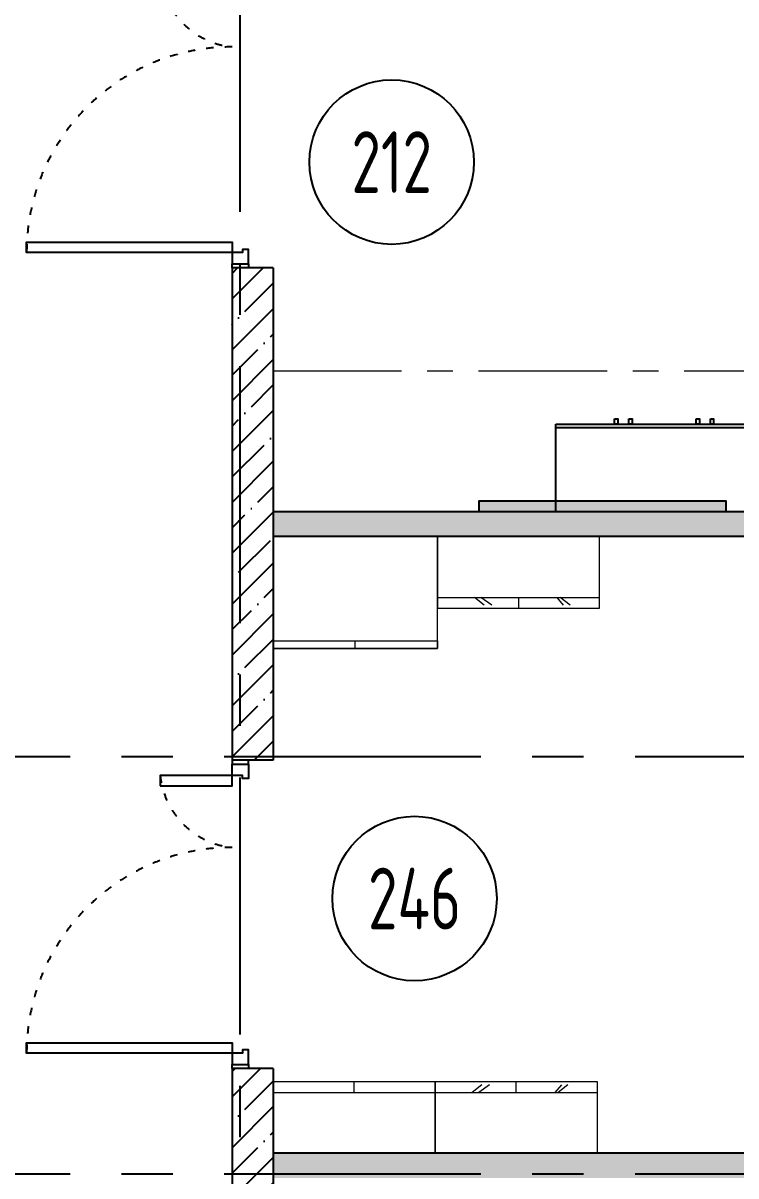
# Model space of a CAD drawing. Header units: millimetres. Extents: x -9318 to 9016603, y 0 to 838141.
# Drawn here: x 118290 to 121760, y 281113 to 286720 of the extents above; entities that cross this region are included whole.
import ezdxf
from ezdxf import colors
from ezdxf.entities.mleader import LeaderData, LeaderLine
from ezdxf.enums import TextEntityAlignment as Align
from ezdxf.math import Vec2, Vec3

# ---------------------------------------------------------------- set-up
doc = ezdxf.new("R2010")
doc.units = ezdxf.units.MM
for name, pattern in [('ACAD_ISO03W100', [30, 12, -18]), ('CENTER', [2, 1.25, -0.25, 0.25, -0.25]), ('осевая', [2, 1.25, -0.25, 0.25, -0.25])]:
    doc.linetypes.add(name, pattern=pattern)
doc.layers.add('АР_Номер помещения', color=1, linetype='Continuous', lineweight=25)
doc.layers.add('ТХ_мебель передв', color=250, linetype='Continuous', lineweight=13)
doc.styles.add('ISOCPEUR', font='isocpeur.ttf', dxfattribs={"width": 0.7})

# ---------------------------------------------------------------- blocks, each defined once
blk = doc.blocks.new('Полуторная_на лестницу')
at = {"color": 8}
for points in [[(75, 80), (75, 1080), (124.9, 1080), (124.9, 80)], [(1375.1, 430), (1375.1, 80), (1425, 80), (1425, 430)]]:
    blk.add_lwpolyline(points, close=True, dxfattribs=at)
for points in [[(0, 0), (0, 80), (20, 80), (20, 0), (0, 0)], [(20, 80), (20, 0), (90, 0), (90, 30), (75, 30), (75, 80), (20, 80)], [(1480, 80), (1480, 0), (1410, 0), (1410, 30), (1425, 30), (1425, 80), (1480, 80)], [(1500, 0), (1500, 80), (1480, 80), (1480, 0), (1500, 0)]]:
    blk.add_lwpolyline(points, dxfattribs=at)
at = {"color": 8, "linetype": 'ACAD_ISO03W100', "ltscale": 3}
for centre, radius, start, end in [((75, 80), 1000, 0, 90), ((1465.4, 39.6), 392.5, 95.9075, 174.0925)]:
    blk.add_arc(centre, radius, start, end, dxfattribs=at)
blk = doc.blocks.new('*U1147')
at = {"layer": 'АР_Номер помещения', "color": 8}
blk.add_circle((-14926.5, 6448.8), 400, dxfattribs=at)
at = {"color": 8, "style": 'ISOCPEUR', "width": 0.7, "flags": 1}
blk.add_attdef('КАТЕГОРИЯ', (-499.2, -2092.2), '', height=250, dxfattribs=at)
at = {"layer": 'АР_Номер помещения', "color": 8, "style": 'ISOCPEUR', "width": 0.7}
blk.add_attdef('НОМЕР_ПОМЕЩЕНИЯ', text='', height=300, dxfattribs=at).set_placement((-14926.5, 6448.8), align=Align.MIDDLE_CENTER)
blk = doc.blocks.new('_DotSmall')
at = {"color": 8, "linetype": 'ByBlock', "const_width": 0.5}
blk.add_lwpolyline([(-0.0625, 0, 1), (0.0625, 0, 1)], format="xyb", close=True, dxfattribs=at)
blk = doc.blocks.new('*U774')
at = {"layer": 'АР_Номер помещения', "color": 8}
blk.add_circle((-14572.4, 1450), 400, dxfattribs=at)
at = {"color": 8, "style": 'ISOCPEUR', "width": 0.7, "flags": 1}
blk.add_attdef('КАТЕГОРИЯ', (-499.2, -2092.2), '', height=250, dxfattribs=at)
at = {"layer": 'АР_Номер помещения', "color": 8, "style": 'ISOCPEUR', "width": 0.7}
blk.add_attdef('НОМЕР_ПОМЕЩЕНИЯ', text='', height=300, dxfattribs=at).set_placement((-14572.4, 1450), align=Align.MIDDLE_CENTER)
blk = doc.blocks.new('тумба под доской')
at = {"color": 8}
for points in [[(-1450.6, -426.2), (0, -426.2), (0, 0), (-1450.6, 0)], [(-1164.7, -452.7), (-1148.9, -452.7), (-1148.9, -426.2), (-1164.7, -426.2)], [(-1095.9, -452.7), (-1080, -452.7), (-1080, -426.2), (-1095.9, -426.2)], [(-767.7, -452.7), (-751.8, -452.7), (-751.8, -426.2), (-767.7, -426.2)], [(-698.8, -452.7), (-683, -452.7), (-683, -426.2), (-698.8, -426.2)], [(-360, -452.7), (-344.1, -452.7), (-344.1, -426.2), (-360, -426.2)], [(-291.2, -452.7), (-275.3, -452.7), (-275.3, -426.2), (-291.2, -426.2)]]:
    blk.add_lwpolyline(points, close=True, dxfattribs=at)
blk.add_lwpolyline([(-1450.6, -410.3), (0, -410.3)], dxfattribs=at)
blk = doc.blocks.new('Шкаф для одежды комбинированный')
at = {"layer": 'ТХ_мебель передв', "color": 8}
for points in [[(207619.3, -154206.5), (207619.3, -153407), (207074, -153407), (207074, -154206.5)], [(207074, -154206.5), (207074, -153407), (207111.1, -153407), (207111.1, -154206.5)]]:
    blk.add_lwpolyline(points, close=True, dxfattribs=at)
blk.add_lwpolyline([(207074, -153806.7), (207111.1, -153806.7)], dxfattribs=at)
blk = doc.blocks.new('Шкаф канцелярский со стеклом')
at = {"layer": 'ТХ_мебель передв', "color": 8}
blk.add_lwpolyline([(202579.9, -153285.1), (202579.9, -152496.3), (202929.4, -152496.3), (202929.4, -153285.1)], close=True, dxfattribs=at)
for points in [[(202876.4, -152496.3), (202876.4, -153285.1)], [(202913.5, -152723.9), (202876.4, -152676.3)], [(202913.5, -152761), (202876.4, -152708)], [(202876.4, -152890.7), (202929.4, -152890.7)], [(202913.5, -153110.4), (202876.4, -153078.6)], [(202913.5, -153142.2), (202876.4, -153094.5)]]:
    blk.add_lwpolyline(points, dxfattribs=at)
blk = doc.blocks.new('Шкаф канцелярский закрытый')
at = {"layer": 'ТХ_мебель передв', "color": 8}
blk.add_lwpolyline([(207495.5, -155297.4), (207495.5, -154508.5), (207146, -154508.5), (207146, -155297.4)], close=True, dxfattribs=at)
for points in [[(207199, -154508.5), (207199, -155297.4)], [(207199, -154902.9), (207146, -154902.9)]]:
    blk.add_lwpolyline(points, dxfattribs=at)

msp = doc.modelspace()

# ---------------------------------------------------------------- hatches: boundary and pattern name
at = {"ltscale": 100}
h = msp.add_hatch(dxfattribs=at)
h.set_pattern_fill('ANSI35', color=256, scale=700)
h.set_pattern_definition([(45, (-894245.71, 381064.34), (-123.743687, 123.743687), []), (45, (-894121.97, 381064.34), (-123.743687, 123.743687), [218.75, -43.75, 0, -43.75])])
h.paths.add_polyline_path([(119507.1, 285529.44), (119307.1, 285529.44), (119307.1, 283135.79), (119507.1, 283135.79)])
h = msp.add_hatch(color=256)
h.dxf.hatch_style = 1
h.paths.add_polyline_path([(121709.72, 284343.38), (121709.72, 284396.32), (120509.72, 284396.32), (120509.72, 284343.38)])
h = msp.add_hatch(dxfattribs=at)
h.set_pattern_fill('AR-CONC', color=256, scale=30)
h.set_pattern_definition([(50, (140697.8, 219527.27), (215.17805, -18.82564), [22.5, -247.5]), (355, (140697.8, 219527.27), (-41.6254, 225.65764), [18, -198]), (100.45144, (140715.72, 219525.7), (173.55265, 206.832), [19.12206, -210.3426]), (46.1842, (140697.8, 219587.27), (320.1724, -49.6558), [33.75, -371.25]), (96.63564, (140724.47, 219583.14), (280.3986, 292.2356), [28.6831, -315.5141]), (351.18416, (140697.8, 219587.27), (280.3986, 292.2356), [27, -297]), (21, (140727.8, 219572.27), (179.0721, -120.78567), [22.5, -247.5]), (326, (140727.8, 219572.27), (72.9946, 217.545), [18, -198]), (71.45144, (140742.72, 219562.2), (252.0667, 96.75935), [19.12206, -210.3426]), (37.5, (140697.79, 219527.274), (3.64796, 99.86816), [0, -195.6, 0, -201, 0, -198.75]), (7.5, (140697.79, 219527.27), (78.92086, 118.32351), [0, -114.6, 0, -191.1, 0, -75.75]), (327.5, (140630.89, 219527.274), (160.14673, -6.76646), [0, -75, 0, -234, 0, -310.5]), (317.5, (140600.9, 219527.27), (174.95585, 30.0315), [0, -97.5, 0, -155.4, 0, -220.5])])
h.paths.add_polyline_path([(119506.74, 284342.96), (125797.1, 284342.96), (125797.1, 284222.96), (119507.45, 284222.96)])
h = msp.add_hatch(dxfattribs=at)
h.set_pattern_fill('ANSI35', color=256, scale=700)
h.set_pattern_definition([(45, (-894245.71, 375450.68), (-123.743687, 123.743687), []), (45, (-894121.97, 375450.68), (-123.743687, 123.743687), [218.75, -43.75, 0, -43.75])])
h.paths.add_polyline_path([(119507.1, 281635.79), (119307.1, 281635.79), (119307.1, 279912.68), (119507.1, 279912.68)])
h = msp.add_hatch(dxfattribs=at)
h.set_pattern_fill('AR-CONC', color=256, scale=30)
h.set_pattern_definition([(50, (140697.8, 216407.27), (215.17805, -18.82564), [22.5, -247.5]), (355, (140697.8, 216407.27), (-41.6254, 225.65764), [18, -198]), (100.45144, (140715.72, 216405.7), (173.55265, 206.832), [19.12206, -210.3426]), (46.1842, (140697.8, 216467.27), (320.1724, -49.6558), [33.75, -371.25]), (96.63564, (140724.47, 216463.14), (280.3986, 292.2356), [28.6831, -315.5141]), (351.18416, (140697.8, 216467.27), (280.3986, 292.2356), [27, -297]), (21, (140727.8, 216452.27), (179.0721, -120.78567), [22.5, -247.5]), (326, (140727.8, 216452.27), (72.9946, 217.545), [18, -198]), (71.45144, (140742.72, 216442.2), (252.0667, 96.75935), [19.12206, -210.3426]), (37.5, (140697.79, 216407.274), (3.64796, 99.86816), [0, -195.6, 0, -201, 0, -198.75]), (7.5, (140697.79, 216407.27), (78.92086, 118.32351), [0, -114.6, 0, -191.1, 0, -75.75]), (327.5, (140630.89, 216407.274), (160.14673, -6.76646), [0, -75, 0, -234, 0, -310.5]), (317.5, (140600.9, 216407.27), (174.95585, 30.0315), [0, -97.5, 0, -155.4, 0, -220.5])])
h.paths.add_polyline_path([(119506.74, 281222.96), (125697.1, 281222.96), (125697.1, 281102.96), (119507.45, 281102.96)])

# ---------------------------------------------------------------- linework, layer by layer
at = {"linetype": 'CENTER', "ltscale": 1000}
for p, q in [((119347.1, 269801.69), (119347.1, 304109.16)), ((51268.34, 283152.96), (134865.51, 283152.96)), ((51268.34, 281122.96), (134865.51, 281122.96))]:
    msp.add_line(p, q, dxfattribs=at)
at = {"ltscale": 100}
for p, q in [((119307.1, 285529.44), (119307.1, 283135.79)), ((119507.1, 285529.44), (119307.1, 285529.44)), ((119507.1, 285529.44), (119507.1, 283135.79)), ((119507.1, 283135.79), (119307.1, 283135.79)), ((119307.1, 281635.79), (119307.1, 279912.68)), ((119507.1, 281635.79), (119307.1, 281635.79)), ((119507.1, 281635.79), (119507.1, 279912.68))]:
    msp.add_line(p, q, dxfattribs=at)
at = {"linetype": 'осевая', "lineweight": 0, "ltscale": 500}
msp.add_line((119507.1, 285029.44), (125707.1, 285029.44), dxfattribs=at)
msp.add_lwpolyline([(120509.72, 284343.38), (120509.72, 284396.32), (121709.72, 284396.32), (121709.72, 284343.38)], close=True)
at = {"ltscale": 100}
for points in [[(125797.1, 284342.96), (119507.1, 284342.96)], [(125797.1, 284222.96), (119507.1, 284222.96)], [(125697.1, 281222.96), (119507.1, 281222.96)]]:
    msp.add_lwpolyline(points, dxfattribs=at)

# ---------------------------------------------------------------- block references
for name, p, rotation in [('Полуторная_на лестницу', (119387.1, 285529.44), 90.00000000000001), ('Шкаф для одежды комбинированный', (-33899.93, 76604.07), 90), ('Полуторная_на лестницу', (119387.1, 281635.79), 90.00000000000001), ('Шкаф канцелярский со стеклом', (-32200.33, 78643.02), 90)]:
    msp.add_blockref(name, p, dxfattribs=dict(rotation=rotation))
ref = msp.add_blockref('*U1147', (135010.53, 279595.32))
ref.add_attrib('НОМЕР_ПОМЕЩЕНИЯ', '212', dxfattribs={"layer": 'АР_Номер помещения', "color": 8, "height": 300, "style": 'ISOCPEUR', "width": 0.7}).set_placement((120084.05, 286044.13), align=Align.MIDDLE_CENTER)
at = {"xscale": -1}
for name, p, rotation in [('тумба под доской', (122333.85, 284343.39), 180), ('Шкаф канцелярский со стеклом', (-32189.75, 486803.32), 90), ('Шкаф канцелярский закрытый', (-35001.42, 488718.42), 90)]:
    msp.add_blockref(name, p, dxfattribs=dict(at, rotation=rotation))
ref = msp.add_blockref('*U774', (134767.79, 281012.15))
ref.add_attrib('НОМЕР_ПОМЕЩЕНИЯ', '246', dxfattribs={"layer": 'АР_Номер помещения', "color": 8, "height": 300, "style": 'ISOCPEUR', "width": 0.7}).set_placement((120195.39, 282462.1), align=Align.MIDDLE_CENTER)

# ---------------------------------------------------------------- leaders
ml = msp.add_multileader_mtext('Standard')
ml.set_content('+13,700', color=8, style='ISOCPEUR')
ml.set_leader_properties(color=8, linetype='Continuous', lineweight=-1)
ml.set_arrow_properties(name='DOTSMALL')
ml.build(insert=Vec2(0, 0))
ml.multileader.update_dxf_attribs({"has_text_frame": 1, "text_left_attachment_type": 4, "text_right_attachment_type": 4, "dogleg_length": 100, "arrow_head_size": 180})
ctx = ml.context
ctx.base_point, ctx.char_height, ctx.arrow_head_size, ctx.landing_gap_size, ctx.plane_origin = Vec3(118053.07, 658154.33), 250, 180, 50, Vec3(117803.7, 657493.51)
ctx.left_attachment, ctx.right_attachment = 4, 4
notes = []
notes.append((ctx, [(0, (0, 0, 0), (0, 0), (1, 0), 1, [])]))
ctx.mtext.insert, ctx.mtext.width, ctx.mtext.line_spacing_style, ctx.mtext.flow_direction = Vec3(118103.07, 658487.66), 852.697, 2, 5
ml = msp.add_multileader_mtext('Standard')
ml.set_content('+9,800', color=8, style='ISOCPEUR')
ml.set_leader_properties(color=8, linetype='Continuous', lineweight=-1)
ml.set_arrow_properties(name='DOTSMALL')
ml.build(insert=Vec2(0, 0))
ml.multileader.update_dxf_attribs({"has_text_frame": 1, "text_left_attachment_type": 4, "text_right_attachment_type": 4, "dogleg_length": 100, "arrow_head_size": 180})
ctx = ml.context
ctx.base_point, ctx.char_height, ctx.arrow_head_size, ctx.landing_gap_size, ctx.plane_origin = Vec3(118053.07, 538154.33), 250, 180, 50, Vec3(117803.7, 537493.51)
ctx.left_attachment, ctx.right_attachment = 4, 4
notes.append((ctx, [(0, (0, 0, 0), (0, 0), (1, 0), 1, [])]))
ctx.mtext.insert, ctx.mtext.width, ctx.mtext.line_spacing_style, ctx.mtext.flow_direction = Vec3(118103.07, 538487.66), 852.697, 2, 5
for ctx, leaders in notes:
    for number, flags, end, landing, length, lines in leaders:
        leader = LeaderData()
        leader.index, (leader.has_last_leader_line, leader.has_dogleg_vector, leader.attachment_direction) = number, flags
        leader.last_leader_point, leader.dogleg_vector, leader.dogleg_length = Vec3(end), Vec3(landing), length
        for number, points, colour, breaks in lines:
            line = LeaderLine()
            line.index, line.vertices, line.color, line.breaks = number, Vec3.list(points), colors.encode_raw_color(colour), breaks
            leader.lines.append(line)
        ctx.leaders.append(leader)

doc.saveas('drawing.dxf')
